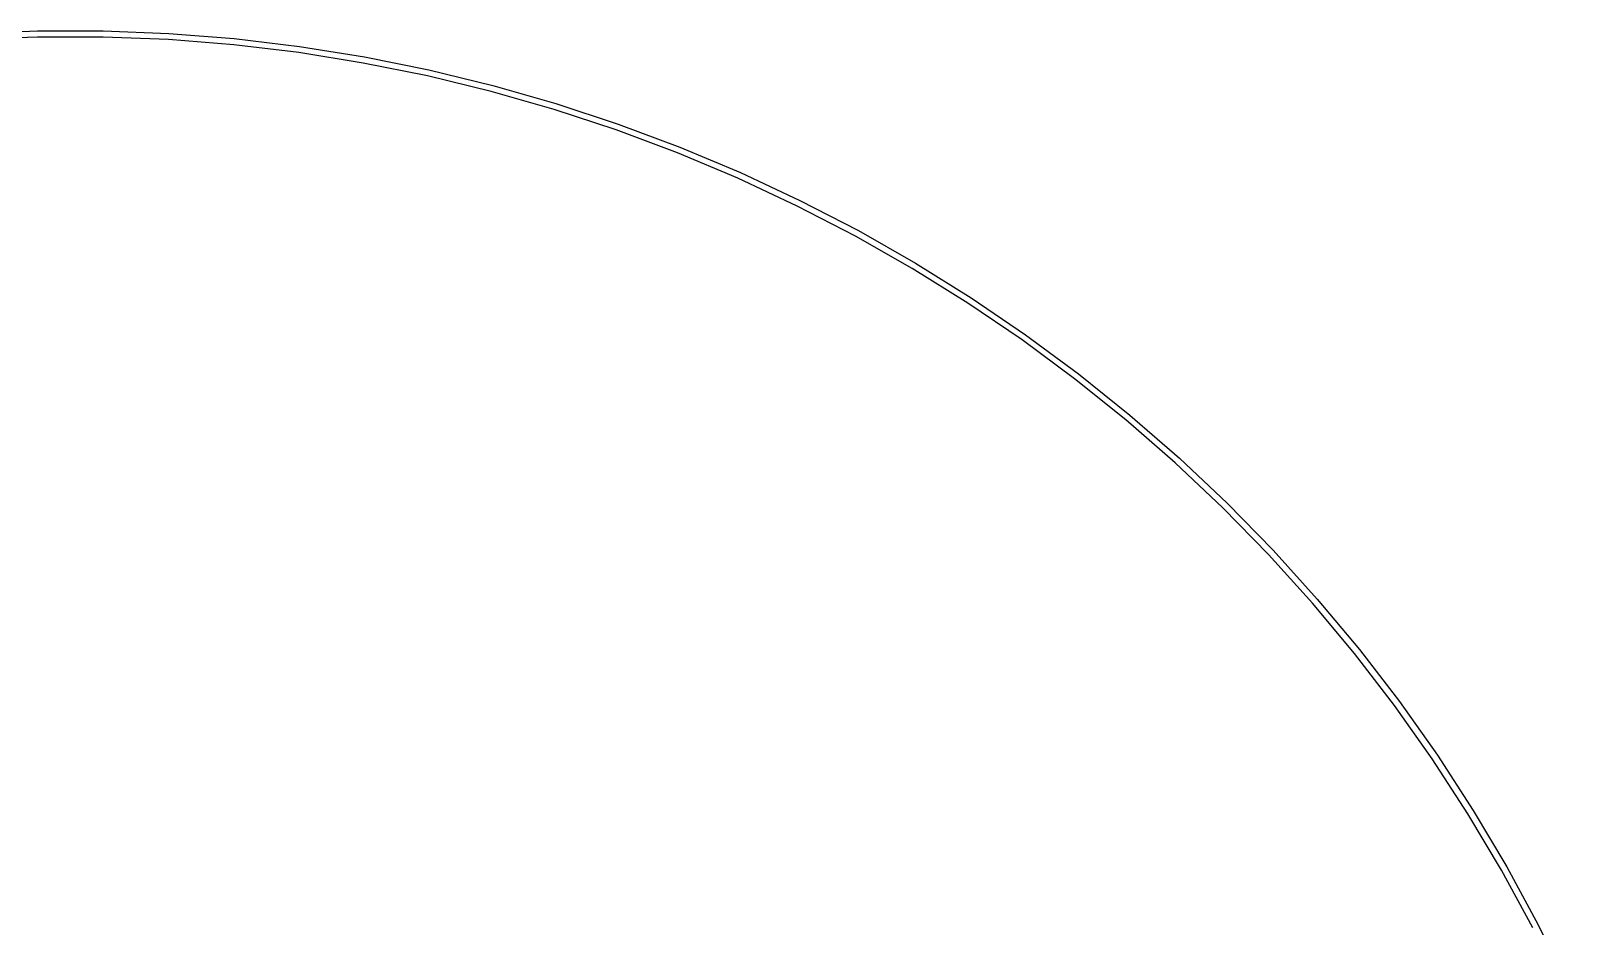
# Model space of a CAD drawing. Extents: x 147.9 to 198.2, y -112 to -62.
# Drawn here: x 172.4 to 195.69, y -75.52 to -61.95 of the extents above; entities that cross this region are included whole.
import ezdxf

# ---------------------------------------------------------------- set-up
doc = ezdxf.new("R2010")
doc.units = 0
doc.layers.add('BLACK', color=7, linetype='CONTINUOUS')

msp = doc.modelspace()

# ---------------------------------------------------------------- linework, layer by layer
at = {"layer": 'BLACK', "linetype": 'CONTINUOUS'}
for p, q in [((171.506641, -61.994553), (172.501951, -61.954952)), ((172.503841, -62.05), (171.512309, -62.089451)), ((172.501951, -61.954952), (173.498049, -61.954952)), ((173.496159, -62.05), (172.503841, -62.05)), ((174.487691, -62.089451), (173.496159, -62.05)), ((173.498049, -61.954952), (174.493359, -61.994553)), ((175.476872, -62.168291), (174.487691, -62.089451)), ((174.493359, -61.994553), (175.486308, -62.073693)), ((176.462136, -62.286395), (175.476872, -62.168291)), ((175.486308, -62.073693), (176.475325, -62.192247)), ((177.441926, -62.443576), (176.462136, -62.286395)), ((176.475325, -62.192247), (177.458847, -62.350027)), ((177.458847, -62.350027), (178.435319, -62.546783)), ((178.414692, -62.639585), (177.441926, -62.443576)), ((179.378896, -62.874114), (178.414692, -62.639585)), ((178.435319, -62.546783), (179.403197, -62.782205)), ((180.333014, -63.146791), (179.378896, -62.874114)), ((179.403197, -62.782205), (180.360949, -63.055921)), ((180.360949, -63.055921), (181.307063, -63.367497)), ((181.275537, -63.457184), (180.333014, -63.146791)), ((182.204975, -63.804804), (181.275537, -63.457184)), ((181.307063, -63.367497), (182.240041, -63.716441)), ((183.119857, -64.1891), (182.204975, -63.804804)), ((182.240041, -63.716441), (183.158409, -64.102201)), ((184.018738, -64.609464), (183.119857, -64.1891)), ((183.158409, -64.102201), (184.060715, -64.524167)), ((184.900197, -65.065233), (184.018738, -64.609464)), ((184.060715, -64.524167), (184.945531, -64.981671)), ((185.762838, -65.555685), (184.900197, -65.065233)), ((184.945531, -64.981671), (185.811459, -65.473992)), ((186.605299, -66.080045), (185.762838, -65.555685)), ((185.811459, -65.473992), (186.657129, -66.000349)), ((187.426247, -66.637484), (186.605299, -66.080045)), ((186.657129, -66.000349), (187.481205, -66.559912)), ((187.481205, -66.559912), (188.282382, -67.151794)), ((188.224384, -67.22712), (187.426247, -66.637484)), ((188.998449, -67.848021), (188.224384, -67.22712)), ((188.282382, -67.151794), (189.059396, -67.77506)), ((189.059396, -67.77506), (189.811016, -68.428725)), ((189.747216, -68.499205), (188.998449, -67.848021)), ((189.811016, -68.428725), (190.536054, -69.111755)), ((190.469503, -69.179642), (189.747216, -68.499205)), ((190.536054, -69.111755), (191.233364, -69.82307)), ((191.164167, -69.888258), (190.469503, -69.179642)), ((191.233364, -69.82307), (191.901844, -70.561545)), ((191.83011, -70.62393), (191.164167, -69.888258)), ((191.901844, -70.561545), (192.540436, -71.326013)), ((192.466278, -71.385497), (191.83011, -70.62393)), ((193.071666, -72.171753), (192.466278, -71.385497)), ((192.540436, -71.326013), (193.14813, -72.115264)), ((193.645317, -72.981456), (193.071666, -72.171753)), ((193.14813, -72.115264), (193.723966, -72.928052)), ((194.186323, -73.813325), (193.645317, -72.981456)), ((193.723966, -72.928052), (194.267033, -73.76309)), ((194.693829, -74.666045), (194.186323, -73.813325)), ((194.267033, -73.76309), (194.776473, -74.619058)), ((195.167033, -75.538267), (194.693829, -74.666045)), ((194.776473, -74.619058), (195.251479, -75.494603)), ((195.251479, -75.494603), (195.691302, -76.38834))]:
    msp.add_line(p, q, dxfattribs=at)

doc.saveas('drawing.dxf')
